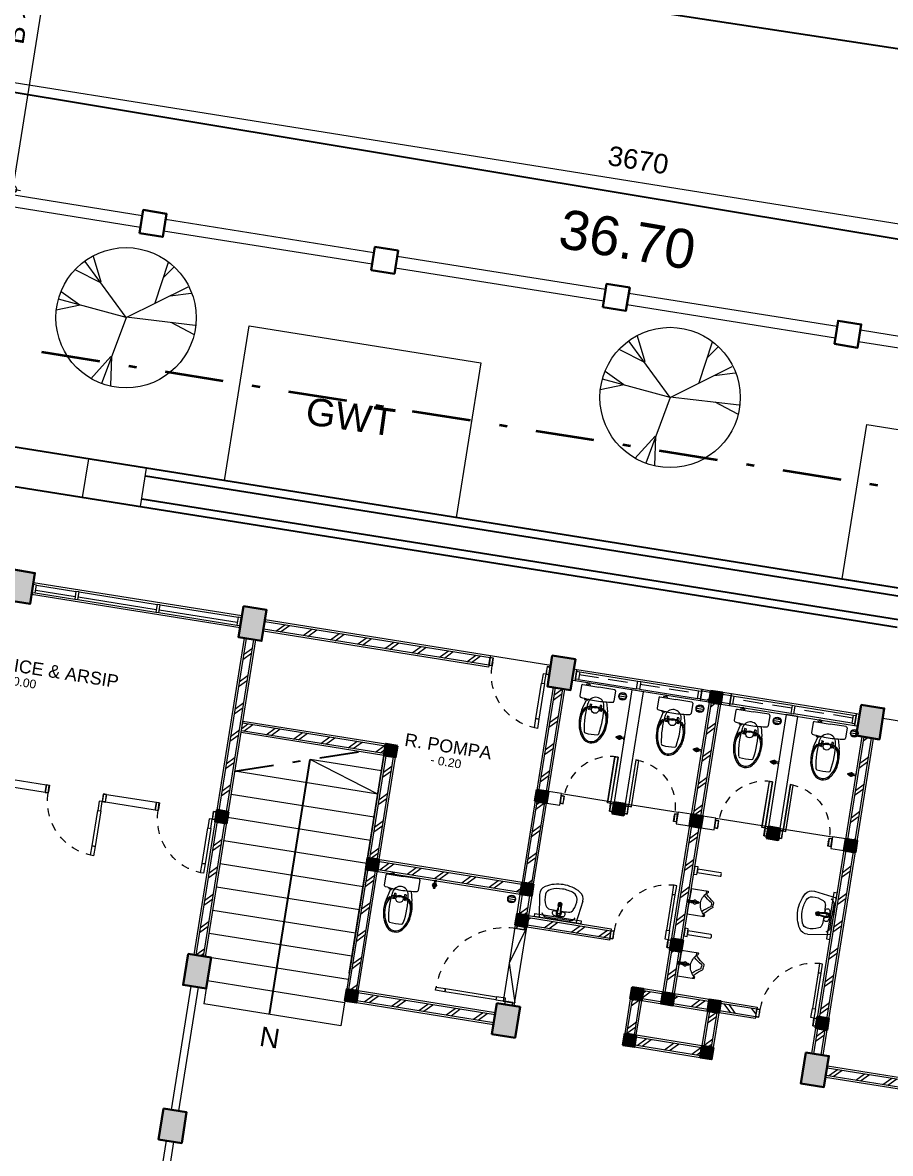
# Model space of a CAD drawing. Header units: millimetres. Extents: x -11 to 1625, y -267 to 180.
# Drawn here: x 1464.12 to 1475.22, y 53.21 to 67.66 of the extents above; entities that cross this region are included whole.
import ezdxf
from ezdxf.enums import TextEntityAlignment as Align

# ---------------------------------------------------------------- set-up
doc = ezdxf.new("R2010")
doc.units = ezdxf.units.MM
doc.linetypes.add('DASHDOT', pattern=[1, 0.5, -0.25, 0, -0.25])
doc.linetypes.add('HIDDEN', pattern=[0.375, 0.25, -0.125])
for name, color, linetype, lineweight in [('ars', 11, 'Continuous', 5), ('batas jalan', 3, 'Continuous', 25), ('dinding', 5, 'Continuous', 15), ('GSB', 1, 'DASHDOT', 35), ('KOLOM', 1, 'Continuous', 30), ('kus', 63, 'Continuous', 15), ('KUSEN', 30, 'Continuous', 15), ('lan', 7, 'Continuous', 15), ('not', 7, 'Continuous', 20), ('PAGAR', 4, 'Continuous', 18), ('PARTISI', 190, 'Continuous', 9), ('POHON', 84, 'Continuous', 0), ('SANITAIR', 4, 'Continuous', 5), ('sol kol', 8, 'Continuous', 0), ('u', 6, 'Continuous', 20)]:
    doc.layers.add(name, color=color, linetype=linetype, lineweight=lineweight)
doc.styles.add('ATTR', font='romans.shx', dxfattribs={"width": 0.8, "height": 1.735066})
doc.styles.get("Standard").update_dxf_attribs({"font": 'ARIALUNI.TTF'})
doc.dimstyles.new('SK100', dxfattribs={"dimtxt": 0.25, "dimasz": 0.1, "dimexe": 0.1, "dimexo": 0, "dimgap": 0.15, "dimtad": 1, "dimdec": 0, "dimlfac": 100, "dimzin": 12, "dimdsep": 46, "dimtxsty": 'Standard', "dimblk": 'BULAT', "dimcen": 0.1, "dimclrd": 256, "dimclre": 256, "dimclrt": 256, "dimadec": 0, "dimazin": 3, "dimtfac": 1, "dimtdec": 0, "dimtofl": 0, "dimtmove": 0, "dimatfit": 3, "dimldrblk": 'BULAT', "dimfxl": 0, "dimtolj": 1, "dimtzin": 0, "dimlwd": -1, "dimlwe": -1, "dimarcsym": 0})
pattern_1 = [(45, (-0.5, 0), (-0.1767767, 0.1767767), []), (45, (-0.4375, 0), (-0.1767767, 0.1767767), [])]

# ---------------------------------------------------------------- blocks, each defined once
blk = doc.blocks.new('BULAT')
for p, q in [((-1, 0), (1, 0)), ((0, -1), (0, 1))]:
    blk.add_line(p, q)
blk.add_circle((0, 0), 0.5)
blk = doc.blocks.new('*D1628')
at = {"layer": 'Defpoints', "color": 0}
for p in [(1463.712, 70.135), (1463.004, 65.691), (1463.991, 65.533)]:
    blk.add_point(p, dxfattribs=at)
at = {"layer": 'u'}
for p, q in [((1463.712, 70.135), (1464.798, 69.962)), ((1464.684, 69.879), (1464.007, 65.632)), ((1463.004, 65.691), (1464.09, 65.518))]:
    blk.add_line(p, q, dxfattribs=at)
at = {"layer": 'u', "xscale": 0.1, "yscale": 0.1, "zscale": 0.1}
for p, rotation in [((1464.699, 69.977), 80.9462507932576), ((1463.991, 65.533), 260.9462507932576)]:
    blk.add_blockref('BULAT', p, dxfattribs=dict(at, rotation=rotation))
at = {"layer": 'u', "insert": (1464.071, 67.799), "char_height": 0.25, "attachment_point": 5, "rotation": 80.9463}
blk.add_mtext('\\A1;B > 3', dxfattribs=at)
blk = doc.blocks.new('K1')
at = {"layer": 'KOLOM'}
blk.add_lwpolyline([(0.2, 0.15), (-0.2, 0.15), (-0.2, -0.15), (0.2, -0.15), (0.2, 0.15)], dxfattribs=at)
blk = doc.blocks.new('P 70')
at = {"linetype": 'HIDDEN', "ltscale": 0.3}
blk.add_lwpolyline([(-0.74, 0.1, -0.414214), (-0.04, 0.8, -1.303225)], format="xyb", dxfattribs=at)
for points in [[(-0.04, 0.8), (-0.08, 0.8), (-0.08, 0.68), (-0.04, 0.68)], [(-0.04, 0.68), (-0.08, 0.68), (-0.08, 0.22), (-0.04, 0.22)], [(-0.04, 0.1), (-0.08, 0.1), (-0.08, 0.22), (-0.04, 0.22)], [(-0.735, 0.06), (-0.74, 0.06), (-0.74, 0.061), (-0.74, 0.1), (-0.78, 0.1), (-0.78, 0), (-0.74, 0), (-0.74, 0.056), (-0.735, 0.058)], [(-0.742, 0.002), (-0.778, 0.002), (-0.778, 0.098), (-0.742, 0.098)], [(-0.045, 0.06), (-0.04, 0.06), (-0.04, 0.061), (-0.04, 0.1), (0, 0.1), (0, 0), (-0.04, 0), (-0.04, 0.056), (-0.045, 0.058)], [(-0.038, 0.002), (-0.002, 0.002), (-0.002, 0.098), (-0.038, 0.098)]]:
    blk.add_lwpolyline(points, close=True)
blk = doc.blocks.new('KP')
at = {"layer": 'KOLOM'}
blk.add_lwpolyline([(0.075, -0.075), (-0.075, -0.075), (-0.075, 0.075), (0.075, 0.075), (0.075, -0.075)], dxfattribs=at)
blk = doc.blocks.new('washtafel L237 a')
for p, q in [((-0.279, -0.289), (-0.238, 0)), ((-0.238, 0), (0, 0)), ((0.238, 0), (0, 0)), ((0.279, -0.289), (0.238, 0)), ((-0.148, -0.019), (0, -0.019)), ((0.148, -0.019), (0, -0.019)), ((0, -0.193), (-0.007, -0.193)), ((0, -0.202), (-0.007, -0.202)), ((0, -0.179), (-0.006, -0.179)), ((0, -0.179), (0.006, -0.179)), ((0, -0.193), (0.007, -0.193)), ((0, -0.202), (0.007, -0.202))]:
    blk.add_line(p, q)
for centre, radius in [((-0.011, -0.085), 0.00488), ((0, -0.043), 0.00695), ((0, -0.043), 0.00529), ((0.011, -0.085), 0.00488)]:
    blk.add_circle(centre, radius)
for centre, radius, start, end in [((-0.148, -0.093), 0.0742, 90.0661, 157.5039), ((-0.117, -0.191), 0.0678, 92.544, 154.459), ((0.012, -2.103), 1.984, 91.1939, 93.8059), ((-0.055, -0.085), 0.0285, 98.132, 275.8135), ((-0.002, -0.336), 0.286, 89.6669, 101.6651), ((-0.049, -0.147), 0.0337, 40.1188, 95.4553), ((0, -0.084), 0.0312, 89.6915, 225.3566), ((-0.528, -0.216), 0.513, 2.5647, 13.8912), ((0, -0.084), 0.0231, 89.5833, 212.8124), ((-0.04, -0.126), 0.0267, 4.6349, 46.9394), ((-0.045, -0.113), 0.03, 5.694, 32.8124), ((-0.623, -0.171), 0.611, 359.8012, 5.694), ((0.002, -0.336), 0.286, 78.3349, 90.3331), ((0, -0.084), 0.0312, 314.6434, 90.3085), ((0, -0.084), 0.0231, 327.1876, 90.4167), ((0.623, -0.171), 0.611, 174.306, 180.1988), ((0.04, -0.126), 0.0267, 133.0606, 175.3651), ((0.045, -0.113), 0.03, 147.1876, 174.306), ((0.528, -0.216), 0.513, 166.1088, 177.4353), ((0.049, -0.147), 0.0337, 84.5447, 139.8812), ((-0.012, -2.103), 1.984, 86.1941, 88.8061), ((0.055, -0.085), 0.0285, 264.1865, 81.868), ((0.117, -0.191), 0.0678, 25.541, 87.456), ((0.148, -0.093), 0.0742, 22.4961, 89.9339), ((0.068, -0.281), 0.273, 154.0541, 184.6243), ((0.001, -0.2), 0.0272, 129.5111, 54.4666), ((0.001, -0.2), 0.0234, 136.8784, 48.8129), ((-0.007, -0.184), 0.009, 183.4751, 270), ((-0.007, -0.193), 0.009, 182.5647, 270), ((-0.006, -0.173), 0.006, 179.8012, 270), ((0.001, -0.2), 0.0119, 184.4951, 2.4242), ((0.006, -0.173), 0.006, 270, 0.1988), ((0.007, -0.184), 0.009, 270, 356.5249), ((0.007, -0.193), 0.009, 270, 357.4353), ((-0.068, -0.281), 0.273, 355.3757, 25.9459), ((-0.17, -0.305), 0.11, 171.786, 240.1395), ((-0.003, -0.017), 0.443, 239.9631, 270.4171), ((-0.119, -0.294), 0.0858, 186.0548, 250.1625), ((-0.001, 0.003), 0.406, 248.7209, 270.1375), ((0.001, 0.003), 0.406, 269.8625, 291.2791), ((0.003, -0.017), 0.443, 269.5829, 300.0369), ((0.119, -0.294), 0.0858, 289.8375, 353.9452), ((0.17, -0.305), 0.11, 299.8605, 8.214)]:
    blk.add_arc(centre, radius, start, end)
blk = doc.blocks.new('URINOIR ATAS')
for p, q in [((-0.027, 0.31), (0, 0.31)), ((0.027, 0.31), (0, 0.31)), ((-0.165, 0), (-0.165, 0.215)), ((-0.16, 0.22), (-0.147, 0.22)), ((-0.133, 0.201), (-0.16, 0.201)), ((-0.133, 0.201), (-0.143, 0.218)), ((-0.02, 0.286), (0, 0.286)), ((0.02, 0.286), (0, 0.286)), ((0.133, 0.201), (0.143, 0.218)), ((0.133, 0.201), (0.16, 0.201)), ((0.16, 0.22), (0.147, 0.22)), ((0.165, 0), (0.165, 0.215)), ((-0.165, 0), (0, 0)), ((-0.009, 0.01), (-0.026, 0)), ((-0.013, -0.017), (-0.013, 0)), ((-0.012, 0.117), (0.011, 0.117)), ((-0.011, 0.107), (0.011, 0.107)), ((-0.011, 0.097), (0.011, 0.097)), ((-0.009, 0.112), (-0.009, 0.107)), ((-0.009, 0.01), (0.011, 0.01)), ((-0.007, 0.113), (0.008, 0.113)), ((-0.003, 0.117), (-0.003, 0.113)), ((0.165, 0), (0, 0)), ((0.003, 0.117), (0.003, 0.113)), ((0.009, 0.112), (0.009, 0.107)), ((0.011, 0.01), (0.026, 0)), ((0.013, 0), (0.013, -0.017)), ((0.013, -0.017), (-0.013, -0.017))]:
    blk.add_line(p, q)
for points in [[(-0.011, 0.107, 0.164804), (-0.012, 0.107, 0.105758), (-0.013, 0.106, 0.068984), (-0.014, 0.104, 0.055178), (-0.014, 0.102, 0.055178), (-0.014, 0.1, 0.068984), (-0.013, 0.099, 0.105758), (-0.012, 0.098, 0.164804), (-0.011, 0.097, 0.164804), (-0.01, 0.098, 0.105758), (-0.009, 0.099, 0.068984), (-0.009, 0.1, 0.055178), (-0.009, 0.102, 0.055178), (-0.009, 0.104, 0.068984), (-0.009, 0.106, 0.105758), (-0.01, 0.107, 0.164804)], [(0, 0.097, 0.070821), (0.003, 0.098, 0.082428), (0.005, 0.099, 0.106823), (0.007, 0.101, 0.13413), (0.007, 0.102, 0.13413), (0.007, 0.104, 0.106823), (0.005, 0.106, 0.082428), (0.003, 0.107, 0.070821), (0, 0.107, 0.070821), (-0.003, 0.107, 0.082428), (-0.005, 0.106, 0.106823), (-0.007, 0.104, 0.13413), (-0.007, 0.102, 0.13413), (-0.007, 0.101, 0.106823), (-0.005, 0.099, 0.082428), (-0.003, 0.098, 0.070821)], [(0.011, 0.107, 0.164804), (0.01, 0.107, 0.105758), (0.009, 0.106, 0.068984), (0.009, 0.104, 0.055178), (0.008, 0.102, 0.055178), (0.009, 0.1, 0.068984), (0.009, 0.099, 0.105758), (0.01, 0.098, 0.164804), (0.011, 0.097, 0.164804), (0.012, 0.098, 0.105758), (0.013, 0.099, 0.068984), (0.013, 0.1, 0.055178), (0.014, 0.102, 0.055178), (0.014, 0.104, 0.068984), (0.013, 0.106, 0.105758), (0.012, 0.107, 0.164804)]]:
    blk.add_lwpolyline(points, format="xyb", close=True)
blk.add_lwpolyline([(0.007, 0.061), (0.013, 0.072), (0.007, 0.082), (-0.006, 0.082), (-0.012, 0.072), (-0.006, 0.061)], close=True)
for centre, radius in [((0, 0.072), 0.025), ((0, 0.032), 0.0106), ((0, 0.032), 0.00723)]:
    blk.add_circle(centre, radius)
for centre, radius, start, end in [((-0.614, 0.718), 0.709, 314.7654, 324.2179), ((-0.027, 0.295), 0.0148, 90, 144.2179), ((0.027, 0.295), 0.0148, 35.7821, 90), ((0.614, 0.718), 0.709, 215.7821, 225.2346), ((-0.16, 0.215), 0.005, 90, 180), ((-0.16, 0.196), 0.005, 90, 180), ((-0.147, 0.215), 0.005, 30.5859, 90), ((-0.151, 0.256), 0.055, 287.3602, 311.4179), ((0.001, 0.332), 0.187, 224.1477, 269.6422), ((-0.477, 0.536), 0.518, 315.9836, 330.7336), ((-0.02, 0.28), 0.00593, 90, 150.7336), ((-0.001, 0.332), 0.187, 270.3578, 315.8523), ((0.02, 0.28), 0.00593, 29.2664, 90), ((0.477, 0.536), 0.518, 209.2664, 224.0164), ((0.151, 0.256), 0.055, 228.5821, 252.6398), ((0.147, 0.215), 0.005, 90, 149.4141), ((0.16, 0.215), 0.005, 0, 90), ((0.16, 0.196), 0.005, 0, 90), ((0.12, 0.057), 0.137, 181.3482, 199.9236), ((0, 0.106), 0.0162, 43.0169, 136.9831), ((-0.007, 0.112), 0.00119, 90, 180), ((0.008, 0.112), 0.00119, 0, 90), ((-0.19, 0.062), 0.208, 345.4703, 357.6692)]:
    blk.add_arc(centre, radius, start, end)
blk = doc.blocks.new('P 60')
at = {"linetype": 'HIDDEN', "ltscale": 0.3}
blk.add_lwpolyline([(-0.64, 0.1, -0.414214), (-0.04, 0.7, -1.303225)], format="xyb", dxfattribs=at)
for points in [[(-0.04, 0.7), (-0.04, 0.1), (-0.08, 0.1), (-0.08, 0.7)], [(-0.042, 0.698), (-0.042, 0.102), (-0.078, 0.102), (-0.078, 0.698)], [(-0.635, 0.06), (-0.64, 0.06), (-0.64, 0.061), (-0.64, 0.1), (-0.68, 0.1), (-0.68, 0), (-0.64, 0), (-0.64, 0.056), (-0.635, 0.058)], [(-0.642, 0.002), (-0.678, 0.002), (-0.678, 0.098), (-0.642, 0.098)], [(-0.045, 0.06), (-0.04, 0.06), (-0.04, 0.061), (-0.04, 0.1), (0, 0.1), (0, 0), (-0.04, 0), (-0.04, 0.056), (-0.045, 0.058)], [(-0.038, 0.002), (-0.002, 0.002), (-0.002, 0.098), (-0.038, 0.098)]]:
    blk.add_lwpolyline(points, close=True)
blk = doc.blocks.new('KRAN ATAS')
for p, q in [((-0.019, 0.001), (-0.019, 0)), ((-0.019, 0), (0, 0)), ((-0.018, 0.002), (0, 0.002)), ((-0.009, 0.006), (-0.009, 0.04)), ((0.018, 0.002), (0, 0.002)), ((0.019, 0), (0, 0)), ((0.009, 0.006), (0.009, 0.04)), ((0.019, 0.001), (0.019, 0))]:
    blk.add_line(p, q)
for centre, radius, start, end in [((-0.021, 0.06), 0.0057, 92.509, 270.0343), ((-0.02, 0.06), 0.0057, 105.45, 257.2407), ((0, 0.06), 0.0223, 89.786, 270.2141), ((-0.015, 0.075), 0.0057, 47.464, 224.6597), ((-0.015, 0.074), 0.0057, 60.3207, 212.5415), ((-0.014, 0.046), 0.0057, 154.4974, 295.7282), ((-0.015, 0.045), 0.0057, 142.579, 307.6346), ((-0.018, 0.001), 0.0005, 90, 180), ((0, 0.06), 0.0162, 89.7094, 270.2949), ((-0.013, 0.006), 0.004, 270, 0), ((-0.041, 0.09), 0.0331, 343.1048, 7.2203), ((0, 0.06), 0.0102, 89.532, 270.4679), ((0, 0.096), 0.00865, 90, 191.4881), ((0, 0.08), 0.0057, 89.095, 165.324), ((0, 0.079), 0.0057, 89.095, 152.5938), ((0, 0.041), 0.0057, 205.9652, 266.0615), ((0, 0.04), 0.0057, 191.86, 266.0615), ((0, 0.096), 0.00865, 348.5119, 90), ((0, 0.08), 0.0057, 14.676, 90.905), ((0, 0.079), 0.0057, 27.4062, 90.905), ((0, 0.06), 0.0223, 269.7859, 90.214), ((0, 0.06), 0.0162, 269.7051, 90.2906), ((0, 0.06), 0.0102, 269.5321, 90.468), ((0, 0.04), 0.0057, 273.9385, 348.14), ((0, 0.041), 0.0057, 273.9385, 334.0348), ((0.041, 0.09), 0.0331, 172.7797, 196.8952), ((0.013, 0.006), 0.004, 180, 270), ((0.015, 0.045), 0.0057, 232.3654, 37.421), ((0.015, 0.075), 0.0057, 315.3403, 132.536), ((0.015, 0.074), 0.0057, 327.4585, 119.6793), ((0.014, 0.046), 0.0057, 244.2718, 25.5026), ((0.018, 0.001), 0.0005, 0, 90), ((0.021, 0.06), 0.0057, 269.9657, 87.491), ((0.02, 0.06), 0.0057, 282.7593, 74.55)]:
    blk.add_arc(centre, radius, start, end)
blk = doc.blocks.new('CLOSET ATAS')
for p, q in [((0, 0.207), (0, 0)), ((0.014, 0.22), (0.148, 0.22)), ((0.171, 0.13), (0.294, 0.161)), ((0, -0.206), (0, 0)), ((0.228, 0.073), (0.228, 0.058)), ((0.231, 0.075), (0.273, 0.075)), ((0.231, 0.055), (0.256, 0.055)), ((0.256, 0.055), (0.259, 0.063)), ((0.256, 0.055), (0.256, 0)), ((0.256, -0.055), (0.256, 0)), ((0.259, 0.063), (0.273, 0.063)), ((0.266, 0.075), (0.266, 0.088)), ((0.266, 0.063), (0.266, 0)), ((0.266, -0.063), (0.266, 0)), ((0.273, 0.075), (0.273, 0.063)), ((0.282, 0.125), (0.282, 0.107)), ((0.285, 0.085), (0.285, 0.065)), ((0.296, 0.088), (0.288, 0.088)), ((0.296, 0.062), (0.288, 0.062)), ((0.299, 0.085), (0.299, 0.065)), ((-0.013, -0.124), (-0.031, -0.124)), ((-0.031, -0.124), (-0.031, -0.146)), ((-0.013, -0.107), (-0.013, -0.164)), ((0.171, -0.138), (0.185, -0.138)), ((0.173, -0.116), (0.185, -0.116)), ((0.173, -0.151), (0.173, -0.138)), ((0.184, -0.138), (0.184, -0.151)), ((0.188, -0.119), (0.188, -0.136)), ((0.188, -0.134), (0.294, -0.161)), ((0.228, -0.073), (0.228, -0.058)), ((0.231, -0.055), (0.256, -0.055)), ((0.231, -0.075), (0.273, -0.075)), ((0.256, -0.055), (0.259, -0.063)), ((0.259, -0.063), (0.273, -0.063)), ((0.266, -0.075), (0.266, -0.088)), ((0.273, -0.075), (0.273, -0.063)), ((0.282, -0.125), (0.282, -0.107)), ((0.285, -0.065), (0.285, -0.085)), ((0.296, -0.062), (0.288, -0.062)), ((0.296, -0.088), (0.288, -0.088)), ((0.299, -0.065), (0.299, -0.085)), ((-0.031, -0.146), (-0.013, -0.146)), ((0.014, -0.22), (0.148, -0.22)), ((0.175, -0.154), (0.182, -0.154))]:
    blk.add_line(p, q)
blk.add_circle((0.292, 0), 0.046)
for centre, radius, start, end in [((0.014, 0.207), 0.0135, 90, 180), ((0.148, 0.205), 0.015, 8.087, 90), ((-1.27, 0.004), 1.447, 359.8599, 8.087), ((0.429, -0.051), 0.215, 89.4826, 138.7405), ((0.429, -0.051), 0.231, 89.4826, 128.7411), ((0.431, -0.32), 0.5, 75.2789, 105.8515), ((0.431, -0.32), 0.484, 75.2789, 90), ((0.465, -0.141), 0.302, 48.5371, 73.1314), ((0.465, -0.141), 0.318, 48.5371, 73.1314), ((0.235, 0), 0.103, 95.4936, 264.5064), ((-1.27, -0.004), 1.447, 351.913, 0.1401), ((0.385, -0.951), 1.066, 79.0461, 98.6197), ((0.231, 0.073), 0.00271, 90, 180), ((0.231, 0.058), 0.00271, 180, 270), ((0.271, 0.088), 0.005, 138.7405, 180), ((0.287, 0.125), 0.005, 128.7411, 180), ((0.288, 0.085), 0.00307, 90, 180), ((0.288, 0.065), 0.00307, 180, 270), ((0.296, 0.085), 0.00307, 0, 90), ((0.296, 0.065), 0.00307, 270, 0), ((0.585, 0.076), 0.02, 7.8459, 81.6038), ((0.035, 0), 0.575, 352.1541, 7.8459), ((0.59, 0), 0.114, 0, 48.6581), ((0.59, 0), 0.114, 311.3419, 0), ((0.59, 0), 0.13, 0, 48.6581), ((0.59, 0), 0.13, 311.3419, 0), ((-0.016, -0.123), 0.0171, 24.4122, 79.3868), ((0.185, -0.119), 0.00271, 0, 90), ((0.185, -0.136), 0.00271, 270, 0), ((0.385, 0.948), 1.063, 261.358, 280.9763), ((0.231, -0.058), 0.00271, 90, 180), ((0.231, -0.073), 0.00271, 180, 270), ((0.271, -0.088), 0.005, 180, 221.2595), ((0.429, 0.051), 0.215, 221.2595, 270.5174), ((0.287, -0.125), 0.005, 180, 231.2589), ((0.429, 0.051), 0.231, 231.2589, 270.5174), ((0.288, -0.065), 0.00307, 90, 180), ((0.288, -0.085), 0.00307, 180, 270), ((0.296, -0.065), 0.00307, 0, 90), ((0.296, -0.085), 0.00307, 270, 0), ((0.465, 0.141), 0.302, 286.8686, 311.4629), ((0.465, 0.141), 0.318, 286.8686, 311.4629), ((0.585, -0.076), 0.02, 278.3962, 352.1541), ((-0.016, -0.147), 0.0171, 280.6132, 335.5878), ((0.014, -0.206), 0.0135, 180, 270), ((0.148, -0.205), 0.015, 270, 351.913), ((0.175, -0.151), 0.00271, 180, 270), ((0.182, -0.151), 0.00271, 270, 0), ((0.431, 0.32), 0.5, 254.1485, 284.7211), ((0.431, 0.32), 0.484, 270, 284.7211)]:
    blk.add_arc(centre, radius, start, end)
blk = doc.blocks.new('*X6')
at = {"color": 0}
for p, q in [((18.491, 19.193), (18.579, 19.193)), ((18.499, 19.218), (18.572, 19.218)), ((18.499, 19.168), (18.572, 19.168))]:
    blk.add_line(p, q, dxfattribs=at)
blk = doc.blocks.new('SFLOOR')
for radius in [0.05, 0.0442]:
    blk.add_circle((0, 0), radius)
blk.add_blockref('*X6', (-18.535, -19.193))
blk = doc.blocks.new('NOTASI RUANG')
at = {"layer": 'not'}
for height, p in [(0.26, (-0.011, 0.3)), (0.175, (-0.009, -0.017))]:
    blk.add_attdef('RUANG', text='', height=height, dxfattribs=at).set_placement(p, align=Align.MIDDLE_CENTER)
blk = doc.blocks.new('DENAH LANTAI DASAR')
at = {"layer": 'ars'}
h = blk.add_hatch(dxfattribs=at)
h.set_pattern_fill('TEMBOK', color=256, scale=0.25)
h.set_pattern_definition(pattern_1)
h.paths.add_polyline_path([(-1.85, 14.3), (1.07, 14.3), (1.07, 14.2), (-1.85, 14.2)])
h = blk.add_hatch(dxfattribs=at)
h.set_pattern_fill('TEMBOK', color=256, scale=0.25)
h.set_pattern_definition([(45, (3.22, 4.5), (-0.176777, 0.176777), []), (45, (3.2825, 4.5), (-0.176777, 0.176777), [])])
h.paths.add_polyline_path([(3.925, 14.3), (3.81, 14.3), (3.81, 14.2), (3.925, 14.2)])
h = blk.add_hatch(dxfattribs=at)
h.set_pattern_fill('TEMBOK', color=256, scale=0.25)
h.set_pattern_definition(pattern_1)
h.paths.add_polyline_path([(3.95, 14.175), (3.95, 10.425), (4.05, 10.425), (4.05, 14.175)])
h = blk.add_hatch(dxfattribs=at)
h.set_pattern_fill('TEMBOK', color=256, scale=0.25)
h.set_pattern_definition([(45, (3.525, 4.5), (-0.176777, 0.176777), []), (45, (3.5875, 4.5), (-0.176777, 0.176777), [])])
h.paths.add_polyline_path([(4.19, 14.3), (4.075, 14.3), (4.075, 14.2), (4.19, 14.2)])
h = blk.add_hatch(dxfattribs=at)
h.set_pattern_fill('TEMBOK', color=256, scale=0.25)
h.set_pattern_definition(pattern_1)
h.paths.add_polyline_path([(-1.95, 9.95), (-1.95, 14.05), (-2.05, 14.05), (-2.05, 9.95)])
h = blk.add_hatch(dxfattribs=at)
h.set_pattern_fill('TEMBOK', color=256, scale=0.25)
h.set_pattern_definition(pattern_1)
h.paths.add_polyline_path([(2.05, 11.525), (2.05, 14.05), (1.95, 14.05), (1.95, 11.525)])
h = blk.add_hatch(dxfattribs=at)
h.set_pattern_fill('TEMBOK', color=256, scale=0.25)
h.set_pattern_definition(pattern_1)
h.paths.add_polyline_path([(6.05, 9.95), (6.05, 14.05), (5.95, 14.05), (5.95, 9.95)])
h = blk.add_hatch(dxfattribs=at)
h.set_pattern_fill('TEMBOK', color=256, scale=0.25)
h.set_pattern_definition(pattern_1)
h.paths.add_polyline_path([(-1.925, 12.975), (-0.075, 12.975), (-0.075, 12.875), (-1.925, 12.875)])
h = blk.add_hatch(dxfattribs=at)
h.set_pattern_fill('TEMBOK', color=256, scale=0.25)
h.set_pattern_definition([(45, (-0.475, 0), (-0.1767767, 0.1767767), []), (45, (-0.4125, 0), (-0.1767767, 0.1767767), [])])
h.paths.add_polyline_path([(0.05, 9.825), (0.05, 12.85), (-0.05, 12.85), (-0.05, 9.825)])
h = blk.add_hatch(dxfattribs=at)
h.set_pattern_fill('TEMBOK', color=256, scale=0.25)
h.set_pattern_definition(pattern_1)
h.paths.add_polyline_path([(1.925, 11.5), (-0.025, 11.5), (-0.025, 11.4), (1.925, 11.4)])
h = blk.add_hatch(dxfattribs=at)
h.set_pattern_fill('TEMBOK', color=256, scale=0.25)
h.set_pattern_definition(pattern_1)
h.paths.add_polyline_path([(1.95, 11.375), (1.95, 11.12), (2.05, 11.12), (2.05, 11.375)])
h = blk.add_hatch(dxfattribs=at)
h.set_pattern_fill('TEMBOK', color=256, scale=0.25)
h.set_pattern_definition([(45, (-0.5, 1.295), (-0.1767767, 0.1767767), []), (45, (-0.4375, 1.295), (-0.1767767, 0.1767767), [])])
h.paths.add_polyline_path([(2.075, 11.095), (3.145, 11.095), (3.145, 10.995), (2.075, 10.995)])
h = blk.add_hatch(dxfattribs=at)
h.set_pattern_fill('TEMBOK', color=256, scale=0.25)
h.set_pattern_definition(pattern_1)
h.paths.add_polyline_path([(3.55, 10.275), (3.55, 9.825), (3.65, 9.825), (3.65, 10.275)])
h = blk.add_hatch(dxfattribs=at)
h.set_pattern_fill('TEMBOK', color=256, scale=0.25)
h.set_pattern_definition(pattern_1)
h.paths.add_polyline_path([(4.525, 10.4), (3.675, 10.4), (3.675, 10.3), (4.525, 10.3)])
h = blk.add_hatch(dxfattribs=at)
h.set_pattern_fill('TEMBOK', color=256, scale=0.25)
h.set_pattern_definition(pattern_1)
h.paths.add_polyline_path([(4.55, 10.275), (4.55, 9.825), (4.65, 9.825), (4.65, 10.275)])
h = blk.add_hatch(dxfattribs=at)
h.set_pattern_fill('TEMBOK', color=256, scale=0.25)
h.set_pattern_definition([(135, (11.025, 0.6), (0.1767767, 0.1767767), []), (135, (10.9625, 0.6), (0.1767767, 0.1767767), [])])
h.paths.add_polyline_path([(4.675, 10.4), (5.145, 10.4), (5.145, 10.3), (4.675, 10.3)])
h = blk.add_hatch(dxfattribs=at)
h.set_pattern_fill('TEMBOK', color=256, scale=0.25)
h.set_pattern_definition(pattern_1)
h.paths.add_polyline_path([(1.85, 9.8), (0.075, 9.8), (0.075, 9.7), (1.85, 9.7)])
h = blk.add_hatch(dxfattribs=at)
h.set_pattern_fill('TEMBOK', color=256, scale=0.25)
h.set_pattern_definition(pattern_1)
h.paths.add_polyline_path([(4.525, 9.8), (3.675, 9.8), (3.675, 9.7), (4.525, 9.7)])
h = blk.add_hatch(dxfattribs=at)
h.set_pattern_fill('TEMBOK', color=256, scale=0.25)
h.set_pattern_definition(pattern_1)
h.paths.add_polyline_path([(8.85, 9.7), (6.15, 9.7), (6.15, 9.8), (8.85, 9.8)])
at = {"layer": 'sol kol'}
for points in [[(-5.15, 14.45), (-5.15, 14.05), (-4.85, 14.05), (-4.85, 14.45)], [(-2.15, 14.45), (-2.15, 14.05), (-1.85, 14.05), (-1.85, 14.45)], [(1.85, 14.45), (1.85, 14.05), (2.15, 14.05), (2.15, 14.45)], [(3.925, 14.325), (4.075, 14.325), (4.075, 14.175), (3.925, 14.175)], [(5.85, 14.45), (5.85, 14.05), (6.15, 14.05), (6.15, 14.45)], [(0.075, 13), (-0.075, 13), (-0.075, 12.85), (0.075, 12.85)], [(1.925, 12.725), (2.075, 12.725), (2.075, 12.575), (1.925, 12.575)], [(2.925, 12.725), (3.075, 12.725), (3.075, 12.575), (2.925, 12.575)], [(3.925, 12.725), (4.075, 12.725), (4.075, 12.575), (3.925, 12.575)], [(4.925, 12.725), (5.075, 12.725), (5.075, 12.575), (4.925, 12.575)], [(5.925, 12.725), (6.075, 12.725), (6.075, 12.575), (5.925, 12.575)], [(-1.925, 11.825), (-2.075, 11.825), (-2.075, 11.675), (-1.925, 11.675)], [(0.075, 11.525), (-0.075, 11.525), (-0.075, 11.375), (0.075, 11.375)], [(2.075, 11.525), (1.925, 11.525), (1.925, 11.375), (2.075, 11.375)], [(2.075, 11.12), (1.925, 11.12), (1.925, 10.97), (2.075, 10.97)], [(3.925, 11.12), (4.075, 11.12), (4.075, 10.97), (3.925, 10.97)], [(3.525, 10.425), (3.675, 10.425), (3.675, 10.275), (3.525, 10.275)], [(3.925, 10.425), (4.075, 10.425), (4.075, 10.275), (3.925, 10.275)], [(4.525, 10.425), (4.675, 10.425), (4.675, 10.275), (4.525, 10.275)], [(5.925, 10.425), (6.075, 10.425), (6.075, 10.275), (5.925, 10.275)], [(-2.15, 9.95), (-2.15, 9.55), (-1.85, 9.55), (-1.85, 9.95)], [(1.85, 9.95), (1.85, 9.55), (2.15, 9.55), (2.15, 9.95)], [(5.85, 9.95), (5.85, 9.55), (6.15, 9.55), (6.15, 9.95)], [(0.075, 9.825), (-0.075, 9.825), (-0.075, 9.675), (0.075, 9.675)], [(3.525, 9.825), (3.675, 9.825), (3.675, 9.675), (3.525, 9.675)], [(4.525, 9.825), (4.675, 9.825), (4.675, 9.675), (4.525, 9.675)], [(-2.15, 7.95), (-2.15, 7.55), (-1.85, 7.55), (-1.85, 7.95)]]:
    blk.add_hatch(color=256, dxfattribs=at).paths.add_polyline_path(points)
for p, q in [((-12.75, 16), (13.75, 16)), ((-3.65, 15.9), (6.15, 15.9)), ((-12.25, 15.5), (6.15, 15.5)), ((-3.65, 15.6), (6.15, 15.6)), ((-1, 9.35), (-1, 12.65))]:
    blk.add_line(p, q)
at = {"linetype": 'DASHDOT'}
blk.add_line((-1.925, 12.35), (-0.383, 12.85), dxfattribs=at)
at = {"layer": 'ars'}
blk.add_line((-3.65, 15.5), (-3.65, 16), dxfattribs=at)
for points in [[(-1.85, 14.3), (1.07, 14.3), (1.07, 14.2), (-1.85, 14.2)], [(3.925, 14.3), (3.81, 14.3), (3.81, 14.2), (3.925, 14.2)], [(3.95, 14.175), (3.95, 10.425), (4.05, 10.425), (4.05, 14.175)], [(4.19, 14.3), (4.075, 14.3), (4.075, 14.2), (4.19, 14.2)], [(-1.95, 9.95), (-1.95, 14.05), (-2.05, 14.05), (-2.05, 9.95)], [(2.05, 11.525), (2.05, 14.05), (1.95, 14.05), (1.95, 11.525)], [(6.05, 9.95), (6.05, 14.05), (5.95, 14.05), (5.95, 9.95)], [(-1.925, 12.975), (-0.075, 12.975), (-0.075, 12.875), (-1.925, 12.875)], [(0.05, 9.825), (0.05, 12.85), (-0.05, 12.85), (-0.05, 9.825)], [(4.118, 11.975), (4.118, 12.075), (4.075, 12.075), (4.075, 11.975)], [(1.925, 11.5), (-0.025, 11.5), (-0.025, 11.4), (1.925, 11.4)], [(1.95, 11.375), (1.95, 11.12), (2.05, 11.12), (2.05, 11.375)], [(4.118, 11.175), (4.118, 11.275), (4.075, 11.275), (4.075, 11.175)], [(2.075, 11.095), (3.145, 11.095), (3.145, 10.995), (2.075, 10.995)], [(3.55, 10.275), (3.55, 9.825), (3.65, 9.825), (3.65, 10.275)], [(4.525, 10.4), (3.675, 10.4), (3.675, 10.3), (4.525, 10.3)], [(4.55, 10.275), (4.55, 9.825), (4.65, 9.825), (4.65, 10.275)], [(4.675, 10.4), (5.145, 10.4), (5.145, 10.3), (4.675, 10.3)], [(1.85, 9.8), (0.075, 9.8), (0.075, 9.7), (1.85, 9.7)], [(4.525, 9.8), (3.675, 9.8), (3.675, 9.7), (4.525, 9.7)], [(8.85, 9.7), (6.15, 9.7), (6.15, 9.8), (8.85, 9.8)]]:
    blk.add_lwpolyline(points, close=True, dxfattribs=at)
at = {"layer": 'dinding'}
for points in [[(-1.85, 14.325), (1.07, 14.325), (1.07, 14.175), (-1.85, 14.175)], [(2.15, 14.325), (2.19, 14.325), (2.19, 14.175), (2.15, 14.175)], [(3.81, 14.325), (3.925, 14.325), (3.925, 14.175), (3.81, 14.175)], [(4.19, 14.325), (4.075, 14.325), (4.075, 14.175), (4.19, 14.175)], [(5.85, 14.325), (5.81, 14.325), (5.81, 14.175), (5.85, 14.175)], [(2.925, 14.175), (2.925, 12.725), (3.075, 12.725), (3.075, 14.175)], [(3.925, 14.175), (3.925, 10.425), (4.075, 10.425), (4.075, 14.175)], [(4.925, 14.175), (4.925, 12.725), (5.075, 12.725), (5.075, 14.175)], [(-1.925, 9.95), (-1.925, 14.05), (-2.075, 14.05), (-2.075, 9.95)], [(2.075, 11.525), (2.075, 14.05), (1.925, 14.05), (1.925, 11.525)], [(6.075, 9.95), (6.075, 14.05), (5.925, 14.05), (5.925, 9.95)], [(-1.925, 13), (-0.075, 13), (-0.075, 12.85), (-1.925, 12.85)], [(0.075, 9.825), (0.075, 12.85), (-0.075, 12.85), (-0.075, 9.825)], [(2.245, 12.725), (2.075, 12.725), (2.075, 12.575), (2.245, 12.575)], [(3.925, 12.725), (3.755, 12.725), (3.755, 12.575), (3.925, 12.575)], [(4.245, 12.725), (4.075, 12.725), (4.075, 12.575), (4.245, 12.575)], [(5.925, 12.725), (5.755, 12.725), (5.755, 12.575), (5.925, 12.575)], [(1.925, 11.525), (-0.025, 11.525), (-0.025, 11.375), (1.925, 11.375)], [(2.075, 11.12), (1.925, 11.12), (1.925, 11.375), (2.075, 11.375)], [(2.075, 11.12), (3.145, 11.12), (3.145, 10.97), (2.075, 10.97)], [(4.525, 10.425), (3.675, 10.425), (3.675, 10.275), (4.525, 10.275)], [(4.675, 10.425), (5.145, 10.425), (5.145, 10.275), (4.675, 10.275)], [(3.525, 10.275), (3.525, 9.825), (3.675, 9.825), (3.675, 10.275)], [(4.525, 10.275), (4.525, 9.825), (4.675, 9.825), (4.675, 10.275)], [(1.85, 9.825), (0.075, 9.825), (0.075, 9.675), (1.85, 9.675)], [(4.525, 9.825), (3.675, 9.825), (3.675, 9.675), (4.525, 9.675)], [(8.85, 9.675), (6.15, 9.675), (6.15, 9.825), (8.85, 9.825)]]:
    blk.add_lwpolyline(points, close=True, dxfattribs=at)
at = {"layer": 'kus'}
for p, q in [((-4.805, 14.3), (-4.295, 14.3)), ((-4.805, 14.235), (-4.295, 14.235)), ((-4.805, 14.2), (-4.295, 14.2)), ((-4.255, 14.3), (-3.245, 14.3)), ((-4.255, 14.235), (-3.245, 14.235)), ((-4.255, 14.2), (-3.245, 14.2)), ((-3.205, 14.3), (-2.195, 14.3)), ((-3.205, 14.235), (-2.195, 14.235)), ((-3.205, 14.2), (-2.195, 14.2)), ((2.23, 14.3), (2.98, 14.3)), ((2.23, 14.2), (2.98, 14.2)), ((3.02, 14.3), (3.77, 14.3)), ((3.02, 14.2), (3.77, 14.2)), ((4.98, 14.3), (4.23, 14.3)), ((4.98, 14.2), (4.23, 14.2)), ((5.77, 14.3), (5.02, 14.3)), ((5.77, 14.2), (5.02, 14.2))]:
    blk.add_line(p, q, dxfattribs=at)
at = {"layer": 'kus', "linetype": 'HIDDEN'}
for p, q in [((2.23, 14.265), (2.98, 14.265)), ((3.02, 14.265), (3.77, 14.265)), ((4.98, 14.265), (4.23, 14.265)), ((5.77, 14.265), (5.02, 14.265))]:
    blk.add_line(p, q, dxfattribs=at)
at = {"layer": 'kus'}
for points in [[(-4.845, 14.2), (-4.805, 14.2), (-4.805, 14.3), (-4.845, 14.3)], [(-4.295, 14.2), (-4.255, 14.2), (-4.255, 14.3), (-4.295, 14.3)], [(-3.245, 14.2), (-3.205, 14.2), (-3.205, 14.3), (-3.245, 14.3)], [(-2.195, 14.2), (-2.155, 14.2), (-2.155, 14.3), (-2.195, 14.3)], [(2.19, 14.3), (2.23, 14.3), (2.23, 14.2), (2.19, 14.2)], [(2.98, 14.3), (3.02, 14.3), (3.02, 14.2), (2.98, 14.2)], [(3.77, 14.3), (3.81, 14.3), (3.81, 14.2), (3.77, 14.2)], [(4.23, 14.3), (4.19, 14.3), (4.19, 14.2), (4.23, 14.2)], [(5.02, 14.3), (4.98, 14.3), (4.98, 14.2), (5.02, 14.2)], [(5.81, 14.3), (5.77, 14.3), (5.77, 14.2), (5.81, 14.2)]]:
    blk.add_lwpolyline(points, close=True, dxfattribs=at)
at = {"layer": 'KUSEN', "linetype": 'HIDDEN', "ltscale": 0.3}
blk.add_lwpolyline([(1.95, 10.93, 0.414214), (1.05, 10.03, 1.303225)], format="xyb", dxfattribs=at)
at = {"layer": 'KUSEN'}
for points in [[(1.99, 10.925), (1.99, 10.93), (1.989, 10.93), (1.95, 10.93), (1.95, 10.97), (2.05, 10.97), (2.05, 10.93), (1.994, 10.93), (1.992, 10.925)], [(2.048, 10.932), (2.048, 10.968), (1.952, 10.968), (1.952, 10.932)], [(1.05, 9.99), (1.05, 10.03), (1.17, 10.03), (1.17, 9.99)], [(1.17, 9.99), (1.17, 10.03), (1.83, 10.03), (1.83, 9.99)], [(1.95, 9.99), (1.95, 10.03), (1.83, 10.03), (1.83, 9.99)], [(1.99, 9.995), (1.99, 9.99), (1.989, 9.99), (1.95, 9.99), (1.95, 9.95), (2.05, 9.95), (2.05, 9.99), (1.994, 9.99), (1.992, 9.995)], [(2.048, 9.988), (2.048, 9.952), (1.952, 9.952), (1.952, 9.988)]]:
    blk.add_lwpolyline(points, close=True, dxfattribs=at)
at = {"layer": 'lan'}
for p, q in [((6.15, 14.325), (8.85, 14.325)), ((2.245, 12.725), (2.925, 12.725)), ((3.075, 12.725), (3.755, 12.725)), ((4.245, 12.725), (4.925, 12.725)), ((5.075, 12.725), (5.755, 12.725)), ((-0.075, 12.35), (-1, 12.65)), ((1.925, 10.97), (1.925, 9.99)), ((2.075, 10.97), (1.925, 10.48)), ((2.075, 9.95), (2.075, 10.97)), ((1.925, 10.48), (2.075, 9.99)), ((1.925, 9.99), (2.075, 9.99)), ((-0.075, 9.65), (-1.85, 9.65)), ((-1.85, 9.55), (-1.85, 9.35)), ((-0.075, 9.675), (-0.075, 9.35)), ((-0.075, 9.35), (-1.85, 9.35))]:
    blk.add_line(p, q, dxfattribs=at)
for points in [[(-2.15, 14.325), (-4.85, 14.325), (-4.85, 14.175), (-2.15, 14.175)], [(2.19, 14.325), (3.81, 14.325), (3.81, 14.175), (2.19, 14.175)], [(5.81, 14.325), (4.19, 14.325), (4.19, 14.175), (5.81, 14.175)]]:
    blk.add_lwpolyline(points, close=True, dxfattribs=at)
for points in [[(1.07, 14.325), (1.85, 14.325)], [(-0.075, 10.03), (-0.075, 12.85)], [(-0.075, 12.65), (-1, 12.65)], [(-0.075, 12.35), (-1.925, 12.35)], [(-0.075, 12.05), (-1.925, 12.05)], [(-0.075, 11.75), (-1.925, 11.75)], [(-0.075, 11.45), (-1.925, 11.45)], [(-0.075, 11.15), (-1.925, 11.15)], [(-0.075, 10.85), (-1.925, 10.85)], [(-0.075, 10.55), (-1.925, 10.55)], [(-0.075, 10.25), (-1.925, 10.25)], [(-0.075, 9.95), (-1.925, 9.95)]]:
    blk.add_lwpolyline(points, dxfattribs=at)
at = {"layer": 'PARTISI'}
for points in [[(-8.05, 9.95), (-8.05, 11.702), (-10.925, 11.702), (-10.925, 11.8), (-7.95, 11.8), (-4.28, 11.8), (-4.28, 11.7), (-7.95, 11.7), (-7.95, 9.95)], [(-3.5, 11.8), (-2.855, 11.8), (-2.855, 11.7), (-3.5, 11.7)], [(-2.05, 7.95), (-1.95, 7.95), (-1.95, 9.55), (-2.05, 9.55)], [(-2.05, 6.85), (-1.95, 6.85), (-1.95, 7.55), (-2.05, 7.55)]]:
    blk.add_lwpolyline(points, close=True, dxfattribs=at)
at = {"layer": 'SANITAIR'}
for points in [[(4.425, 12.04, 0.387977), (4.416, 12.048), (4.118, 12.048), (4.118, 12.002), (4.416, 12.002, 0.387977), (4.425, 12.01, 0.036942)], [(4.425, 11.24, 0.387977), (4.416, 11.248), (4.118, 11.248), (4.118, 11.202), (4.416, 11.202, 0.387977), (4.425, 11.21, 0.036942)]]:
    blk.add_lwpolyline(points, format="xyb", close=True, dxfattribs=at)
for points in [[(5.925, 12.025), (5.885, 12.025), (5.885, 11.425), (5.925, 11.425)], [(2.15, 11.12), (2.15, 11.16), (2.75, 11.16), (2.75, 11.12)]]:
    blk.add_lwpolyline(points, close=True, dxfattribs=at)
ref = blk.add_blockref('NOTASI RUANG', (-4.818, 13.057), dxfattribs=dict(xscale=0.6323962268195373, yscale=0.6323962268195373, zscale=0.6323962268195373))
ref.add_attrib('RUANG', '%%P 0.00', dxfattribs={"layer": 'not', "height": 0.1108}).set_placement((-4.824, 13.046), align=Align.MIDDLE_CENTER)
ref.add_attrib('RUANG', 'BACK OFFICE & ARSIP', dxfattribs={"layer": 'not', "height": 0.16432}).set_placement((-4.825, 13.246), align=Align.MIDDLE_CENTER)
ref = blk.add_blockref('NOTASI RUANG', (0.726, 12.905), dxfattribs=dict(xscale=0.6323962268195373, yscale=0.6323962268195373, zscale=0.6323962268195373))
ref.add_attrib('RUANG', '- 0.20', dxfattribs={"layer": 'not', "height": 0.1108}).set_placement((0.721, 12.894), align=Align.MIDDLE_CENTER)
ref.add_attrib('RUANG', 'R. POMPA', dxfattribs={"layer": 'not', "height": 0.1643}).set_placement((0.719, 13.095), align=Align.MIDDLE_CENTER)
at = {"layer": 'KOLOM'}
for name, p, rotation in [('K1', (-5, 14.25), 90), ('K1', (-2, 14.25), 90), ('K1', (2, 14.25), 90), ('KP', (4, 14.25), 180), ('K1', (6, 14.25), 90), ('KP', (2, 12.65), 180), ('KP', (3, 12.65), 180), ('KP', (4, 12.65), 180), ('KP', (5, 12.65), 180), ('KP', (6, 12.65), 180), ('KP', (4, 11.045), 180), ('KP', (3.6, 10.35), 180), ('KP', (4, 10.35), 180), ('KP', (4.6, 10.35), 180), ('KP', (6, 10.35), 180), ('K1', (-2, 9.75), 90), ('K1', (2, 9.75), 90), ('K1', (6, 9.75), 90), ('KP', (3.6, 9.75), 180), ('KP', (4.6, 9.75), 180), ('K1', (-2, 7.75), 90)]:
    blk.add_blockref(name, p, dxfattribs=dict(at, rotation=rotation))
at = {"layer": 'KOLOM', "xscale": -1, "rotation": 180}
for p in [(0, 12.925), (-2, 11.75), (0, 11.45), (2, 11.45), (2, 11.045), (0, 9.75)]:
    blk.add_blockref('KP', p, dxfattribs=at)
at = {"layer": 'KUSEN', "xscale": -1, "rotation": 180}
for p in [(1.85, 14.3), (-3.5, 11.8), (-2.075, 11.8)]:
    blk.add_blockref('P 70', p, dxfattribs=at)
at = {"layer": 'KUSEN'}
for name, p in [('P 60', (2.925, 12.6)), ('P 60', (4.925, 12.6)), ('P 70', (3.925, 10.995)), ('P 70', (5.925, 10.3))]:
    blk.add_blockref(name, p, dxfattribs=at)
at = {"layer": 'KUSEN', "xscale": -1}
for p in [(3.075, 12.6), (5.075, 12.6)]:
    blk.add_blockref('P 60', p, dxfattribs=at)
at = {"layer": 'SANITAIR'}
for name, p, rotation in [('CLOSET ATAS', (2.5, 14.144), 270), ('CLOSET ATAS', (3.5, 14.144), 270), ('CLOSET ATAS', (4.5, 14.144), 270), ('CLOSET ATAS', (5.5, 14.144), 270), ('washtafel L237 a', (2.45, 11.12), 180), ('CLOSET ATAS', (0.41, 11.362), 270)]:
    blk.add_blockref(name, p, dxfattribs=dict(at, rotation=rotation))
for p in [(2.822, 14.076), (3.822, 14.076), (4.822, 14.076), (5.822, 14.076), (1.826, 11.295)]:
    blk.add_blockref('SFLOOR', p, dxfattribs=at)
at = {"layer": 'SANITAIR', "xscale": -1}
for name, p, rotation in [('KRAN ATAS', (2.925, 13.55), 90), ('KRAN ATAS', (3.925, 13.55), 90), ('KRAN ATAS', (4.925, 13.55), 90), ('KRAN ATAS', (5.925, 13.55), 90), ('washtafel L237 a', (5.925, 11.725), 270), ('URINOIR ATAS', (4.075, 11.625), 270), ('KRAN ATAS', (0.825, 11.375), 180), ('URINOIR ATAS', (4.075, 10.825), 270)]:
    blk.add_blockref(name, p, dxfattribs=dict(at, rotation=rotation))
at = {"layer": 'not', "insert": (-1.121, 9.185), "char_height": 0.25, "attachment_point": 1}
blk.add_mtext_dynamic_manual_height_columns('\\pi0.045177;N', width=0.28698, gutter_width=12.5, heights=[0], dxfattribs=at)
blk = doc.blocks.new('Deciduous Tree 13 PV')
at = {"layer": 'POHON'}
for p, q in [((-0.266, 0.38), (-0.347, 0.655)), ((-0.271, 0.374), (-0.538, 0.509)), ((0.001, 0.001), (-0.438, 0.6)), ((0.311, 0.16), (0.454, 0.594)), ((0.401, 0.429), (0.511, 0.539)), ((-0.495, 0.136), (-0.695, 0.276)), ((0.001, 0.001), (0.664, 0.332)), ((0.473, 0.234), (0.697, 0.264)), ((-0.49, 0.136), (-0.748, 0.081)), ((0.001, 0.001), (-0.724, 0.197)), ((0, 0), (-0.261, -0.702)), ((0.001, 0.008), (0.74, -0.078)), ((0.478, -0.047), (0.721, -0.176)), ((-0.161, -0.414), (-0.376, -0.653)), ((-0.156, -0.414), (-0.166, -0.726))]:
    blk.add_line(p, q, dxfattribs=at)
blk.add_circle((0, 0), 0.75, dxfattribs=at)
at = {"layer": 'POHON', "style": 'ATTR', "width": 0.8, "flags": 9}
blk.add_attdef('ESTCODE', (0.001, 0.001), '', height=0.000003, rotation=180, dxfattribs=at)
blk = doc.blocks.new('*D1635')
at = {"layer": 'Defpoints', "color": 0}
for p in [(1453.637, 67.335), (1490.072, 62.742), (1489.884, 61.559)]:
    blk.add_point(p, dxfattribs=at)
at = {"layer": 'u'}
for p, q in [((1453.637, 67.335), (1453.841, 68.616)), ((1453.924, 68.502), (1489.974, 62.757)), ((1489.884, 61.559), (1490.088, 62.84))]:
    blk.add_line(p, q, dxfattribs=at)
at = {"layer": 'u', "xscale": 0.1, "yscale": 0.1, "zscale": 0.1}
for p, rotation in [((1453.825, 68.518), 170.946141512389), ((1490.072, 62.742), 350.946141512389)]:
    blk.add_blockref('BULAT', p, dxfattribs=dict(at, rotation=rotation))
at = {"layer": 'u', "insert": (1471.993, 65.904), "char_height": 0.25, "attachment_point": 5, "rotation": 350.9461}
blk.add_mtext('\\A1;3670', dxfattribs=at)

msp = doc.modelspace()

# ---------------------------------------------------------------- linework, layer by layer
at = {"layer": 'ars'}
msp.add_line((1464.8862669, 61.593409), (1464.9649474, 62.0871796), dxfattribs=at)
at = {"layer": 'batas jalan'}
for p, q in [((1509.5628843, 59.1961127), (1435.8233847, 71.4564217)), ((1503.58881, 63.0220929), (1454.6069366, 70.4787742))]:
    msp.add_line(p, q, dxfattribs=at)
at = {"layer": 'GSB', "ltscale": 1.5}
msp.add_line((1496.70685, 58.2949975), (1448.8246496, 65.924845), dxfattribs=at)
at = {"layer": 'KOLOM'}
for points in [[(1465.6139905, 64.9709743), (1465.9102529, 64.923766), (1465.9574612, 65.2200284), (1465.6611988, 65.2672366)], [(1468.576614, 64.4988915), (1468.8728764, 64.4516832), (1468.9200846, 64.7479455), (1468.6238223, 64.7951538)], [(1471.5392375, 64.0268086), (1471.8354998, 63.9796003), (1471.8827081, 64.2758627), (1471.5864458, 64.323071)], [(1474.5018609, 63.5547258), (1474.7981233, 63.5075175), (1474.8453316, 63.8037798), (1474.5490692, 63.8509881)]]:
    msp.add_lwpolyline(points, close=True, dxfattribs=at)
at = {"layer": 'lan'}
for points in [[(1467.0156648, 63.7856376), (1469.9782883, 63.3135547), (1469.6635664, 61.3384724), (1466.7009429, 61.8105553)], [(1474.915994, 62.52675), (1477.8786175, 62.0546672), (1477.5638956, 60.0795849), (1474.6012721, 60.5516677)]]:
    msp.add_lwpolyline(points, close=True, dxfattribs=at)
at = {"layer": 'PAGAR'}
for p, q in [((1465.6493968, 65.1931711), (1462.9830356, 65.6180456)), ((1465.6257926, 65.0450399), (1462.9594315, 65.4699144)), ((1468.6120202, 64.7210882), (1465.9456591, 65.1459628)), ((1468.5884161, 64.572957), (1465.922055, 64.9978316)), ((1471.5746437, 64.2490054), (1468.9082826, 64.6738799)), ((1471.5510395, 64.1008742), (1468.8846784, 64.5257488)), ((1474.5372672, 63.7769225), (1471.870906, 64.2017971)), ((1474.513663, 63.6287914), (1471.8473019, 64.0536659)), ((1477.4998906, 63.3048397), (1474.8335295, 63.7297142)), ((1477.4762865, 63.1567085), (1474.8099254, 63.5815831))]:
    msp.add_line(p, q, dxfattribs=at)

# ---------------------------------------------------------------- block references
at = {"rotation": 350.9462507932595}
msp.add_blockref('DENAH LANTAI DASAR', (1466.7917771, 45.5942248), dxfattribs=at)
at = {"layer": 'POHON', "xscale": 1.195661951756673, "yscale": 1.195661951756673, "zscale": 1.195661951756673}
for p in [(1465.4414615, 63.89002), (1472.3993891, 62.8709169)]:
    msp.add_blockref('Deciduous Tree 13 PV', p, dxfattribs=at)

# ---------------------------------------------------------------- texts
at = {"layer": 'not'}
for s, width, insert, char_height, attachment_point, rotation in [('\\pi0.25231;36.70', 2.190504275, (1470.7008272, 64.8263077), 0.5, 7, 350.36538201), ('\\pi0.054243;GWT', 1.212920395, (1467.7173783, 62.8847317), 0.35, 1, 352.04526634)]:
    msp.add_mtext_dynamic_manual_height_columns(s, width=width, gutter_width=12.5, heights=[0], dxfattribs=dict(at, insert=insert, char_height=char_height, attachment_point=attachment_point, rotation=rotation))

# ---------------------------------------------------------------- dimensions: what is measured, and where the dimension line sits
at = {"layer": 'u'}
dim = msp.add_linear_dim(base=(1463.9912084, 65.5333433), p1=(1463.7117915, 70.1346394), p2=(1463.0036672, 65.6907042), angle=260.94625079, text='B > 3', dimstyle='SK100', dxfattribs=at)
dim.commit()
dim.dimension.update_dxf_attribs({"geometry": '*D1628', "text_midpoint": (1464.3452705, 67.7553109), "dimtype": 161})
dim = msp.add_aligned_dim(p1=(1453.6368009, 67.3351714), p2=(1489.8840754, 61.5592344), distance=1.1973305, dimstyle='SK100', dxfattribs=at)
dim.commit()
dim.dimension.update_dxf_attribs({"geometry": '*D1635', "text_midpoint": (1471.9925576, 65.9038839)})

doc.saveas('drawing.dxf')
